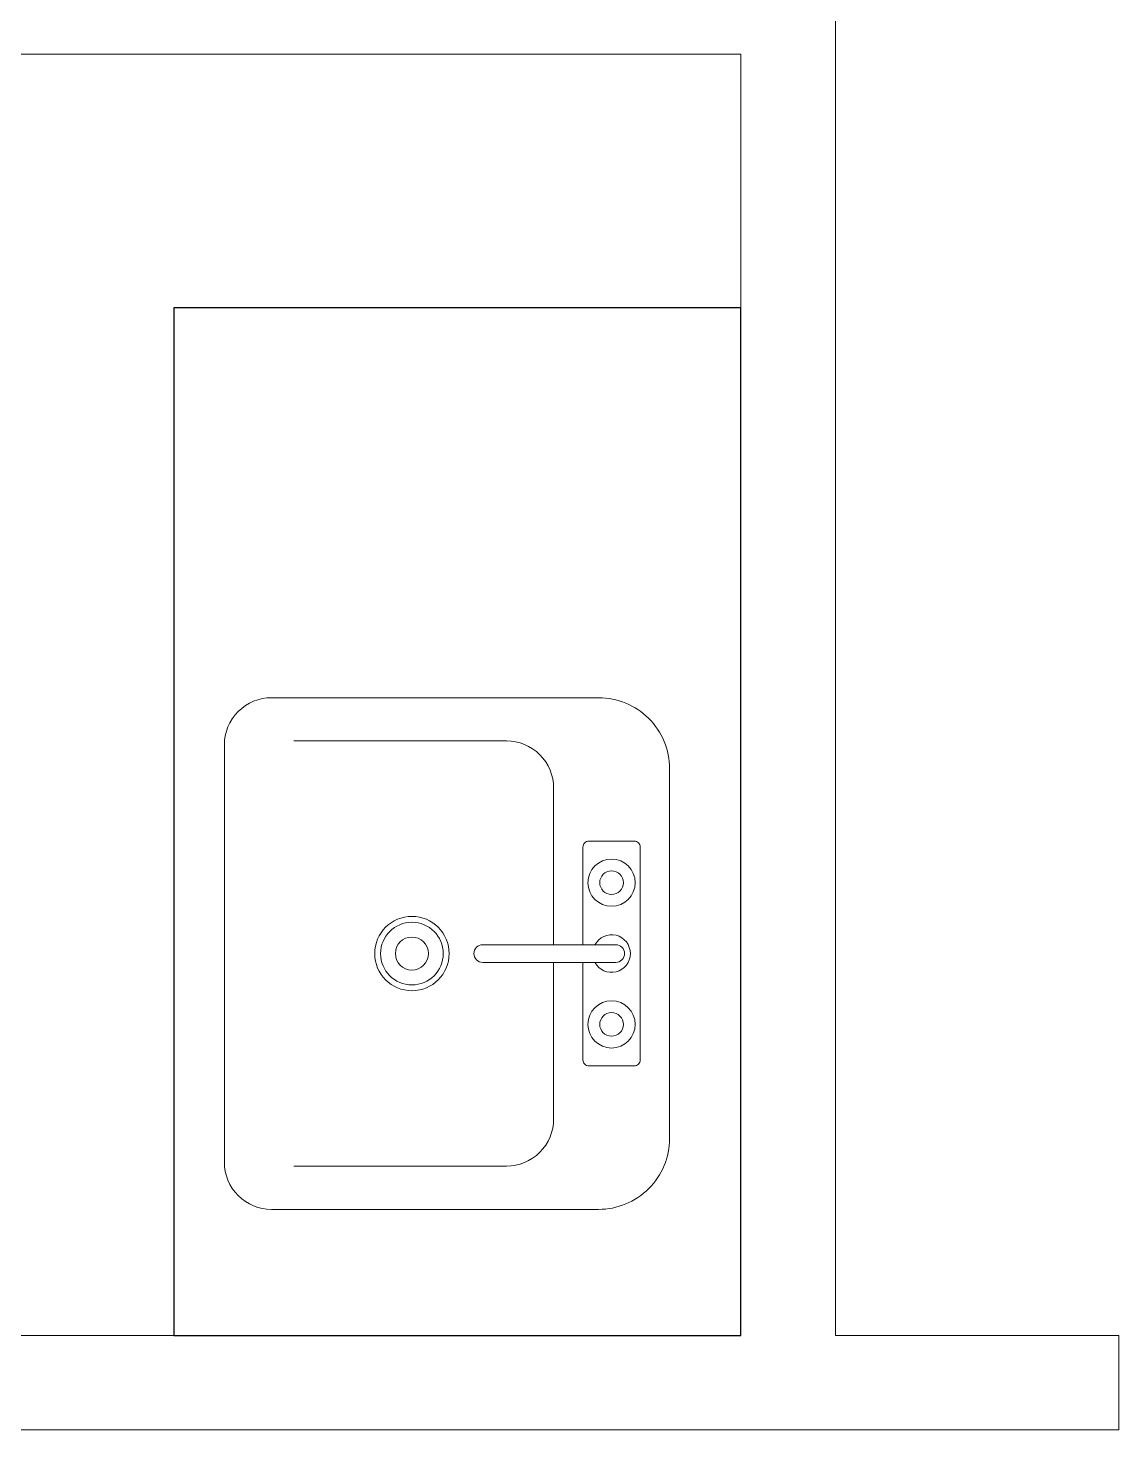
# Model space of a CAD drawing. Header units: inches. Extents: x -27 to 7514, y -484 to 2591.
# Drawn here: x 3480.9 to 3527.1, y 280.5 to 339.9 of the extents above; entities that cross this region are included whole.
import ezdxf

# ---------------------------------------------------------------- set-up
doc = ezdxf.new("R2010")
doc.units = ezdxf.units.IN
doc.header["$MEASUREMENT"] = 0
for name, color, linetype, lineweight in [('F-Ch', 4, 'Continuous', 30), ('I-Cab', 151, 'Continuous', 20), ('I-CWall', 110, 'Continuous', 20)]:
    doc.layers.add(name, color=color, linetype=linetype, lineweight=lineweight)

msp = doc.modelspace()

# ---------------------------------------------------------------- linework, layer by layer
at = {"layer": 'F-Ch'}
msp.add_lwpolyline([(3487.096, 284.536), (3511.096, 284.536), (3511.096, 328.036), (3487.096, 328.036)], close=True, dxfattribs=at)
at = {"layer": 'I-Cab'}
msp.add_lwpolyline([(3491.234, 311.536, 0.414214), (3489.234, 309.536), (3489.234, 291.874, 0.414214), (3491.234, 289.874), (3505.073, 289.874, 0.414214), (3508.073, 292.874), (3508.073, 308.536, 0.414214), (3505.073, 311.536)], format="xyb", close=True, dxfattribs=at)
for points in [[(3492.17, 309.705), (3501.17, 309.705)], [(3503.17, 307.705), (3503.17, 301.08)], [(3505.795, 301.08), (3500.17, 301.08)], [(3505.795, 300.33), (3500.17, 300.33)], [(3503.17, 300.33), (3503.17, 293.705)], [(3501.17, 291.705), (3492.17, 291.705)]]:
    msp.add_lwpolyline(points, dxfattribs=at)
for points in [[(3503.17, 307.705, 0.414214), (3501.17, 309.705)], [(3501.17, 291.705, 0.414214), (3503.17, 293.705)]]:
    msp.add_lwpolyline(points, format="xyb", dxfattribs=at)
at = {"layer": 'I-Cab', "linetype": 'Continuous'}
for points in [[(3504.41, 300.33), (3504.41, 296.197, 0.414214), (3504.66, 295.947), (3506.583, 295.947, 0.414214), (3506.833, 296.197), (3506.833, 305.213, 0.414214), (3506.583, 305.463), (3504.66, 305.463, 0.414214), (3504.41, 305.213), (3504.41, 301.08)], [(3504.919, 300.33, 3.994872), (3504.919, 301.08)], [(3500.17, 301.08, 1), (3500.17, 300.33)], [(3505.795, 300.33, 1), (3505.795, 301.08)]]:
    msp.add_lwpolyline(points, format="xyb", dxfattribs=at)
at = {"layer": 'I-Cab'}
for centre, radius in [((3505.621, 303.705), 1), ((3505.621, 303.705), 0.5), ((3505.621, 297.705), 1), ((3505.621, 297.705), 0.5)]:
    msp.add_circle(centre, radius, dxfattribs=at)
at = {"layer": 'I-Cab', "linetype": 'Continuous'}
for radius in [1.575, 1.325, 0.7]:
    msp.add_circle((3497.17, 300.705), radius, dxfattribs=at)
at = {"layer": 'I-CWall'}
for points in [[(3515.096, 284.536), (3515.096, 605.836)], [(3445.096, 338.786), (3511.096, 338.786)], [(3511.096, 284.536), (3511.096, 338.786)], [(3334.721, 284.536), (3511.096, 284.536)], [(3515.096, 284.536), (3527.096, 284.536)], [(3527.096, 280.536), (3527.096, 284.536)], [(3324.096, 280.536), (3527.096, 280.536)]]:
    msp.add_lwpolyline(points, dxfattribs=at)

doc.saveas('drawing.dxf')
